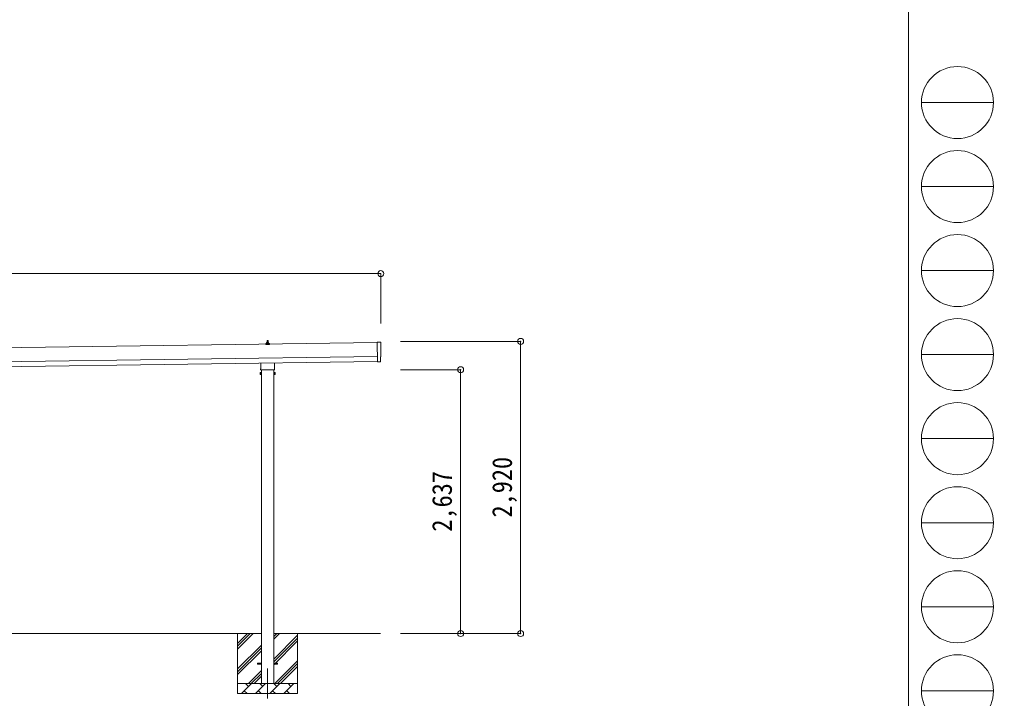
# Model space of a CAD drawing. Units: millimetres at full size, sheet at 1:60. Extents: x -16864 to 16864, y -11640 to 11640.
# Drawn here: x 7132 to 16864, y -8058 to -1270 of the extents above; entities that cross this region are included whole.
import ezdxf
from ezdxf.enums import TextEntityAlignment as Align

# ---------------------------------------------------------------- set-up
doc = ezdxf.new("R2010")
doc.units = ezdxf.units.MM
doc.header["$LTSCALE"] = 60
doc.header["$PDMODE"] = 32
doc.header["$PDSIZE"] = 60
doc.linetypes.add('CHAIN1', pattern=[8, 5, -1, 1, -1])
for name, color, linetype, lineweight in [('0-1_Defpoints', 7, 'CHAIN1', 9), ('0-2_TEXT1', 4, 'Continuous', 9), ('0-3_SHAPE', 7, 'Continuous', 9), ('0-8_TABLE1', 6, 'Continuous', 9), ('F-0', 7, 'Continuous', 9)]:
    doc.layers.add(name, color=color, linetype=linetype, lineweight=lineweight)
doc.styles.add('ＭＳ ゴシック', font='')
doc.styles.get('ＭＳ ゴシック').set_extended_font_data('MS Gothic')

msp = doc.modelspace()

# ---------------------------------------------------------------- linework, layer by layer
at = {"layer": '0-1_Defpoints'}
msp.add_line((9611.45, -7758.15), (9611.45, -8107.15), dxfattribs=at)
at = {"layer": '0-2_TEXT1'}
for p, q in [((10707.14, -4498.95), (4696.52, -4584.82)), ((9593.51, -4517.25), (9593.51, -4509.54)), ((9630.01, -4517.25), (9593.51, -4517.25)), ((9593.89, -4508.75), (9629.63, -4508.75)), ((9594.27, -4508.57), (9600.99, -4506.94)), ((9601.38, -4506.75), (9622.14, -4506.75)), ((9601.76, -4505.97), (9601.76, -4501.75)), ((9602.76, -4501.75), (9620.76, -4501.75)), ((9605.76, -4501.75), (9606.48, -4478.23)), ((9607.48, -4477.25), (9616.03, -4477.25)), ((9617.03, -4478.23), (9617.76, -4501.75)), ((9621.76, -4505.97), (9621.76, -4501.75)), ((9629.24, -4508.57), (9622.52, -4506.94)), ((9630.01, -4517.25), (9630.01, -4509.54)), ((10707.06, -4493.86), (10709.9, -4692.7)), ((10738.74, -4495.07), (10707.06, -4493.86)), ((4698.52, -4724.8), (10709.14, -4638.94)), ((4699.23, -4774.8), (10709.85, -4688.93)), ((9541.45, -4770.01), (9541.45, -4764.51)), ((9543.15, -4761.24), (9543.15, -4705.6)), ((9679.75, -4703.65), (9679.75, -4761.24)), ((9681.45, -4764.51), (9681.45, -4770.01)), ((10728.11, -4691.53), (10709.9, -4692.7)), ((10728.79, -4692.16), (10728.11, -4691.53)), ((10729.53, -4692.42), (10736.45, -4691.96)), ((9537.45, -4799.51), (9538.21, -4798.2)), ((9537.45, -4799.51), (9537.45, -4816.51)), ((9537.45, -4816.51), (9538.21, -4817.83)), ((9544.45, -4803.1), (9538.21, -4803.1)), ((9544.45, -4812.92), (9538.21, -4812.92)), ((9544.45, -4817.83), (9538.21, -4817.83)), ((9679.39, -4773.51), (9543.52, -4773.51)), ((9546.95, -4817.21), (9544.45, -4817.21)), ((9548.95, -4773.51), (9548.95, -7908.15)), ((9673.95, -7908.15), (9673.95, -4773.51)), ((9675.95, -4817.21), (9678.45, -4817.21)), ((9678.45, -4803.1), (9684.69, -4803.1)), ((9678.45, -4812.92), (9684.69, -4812.92)), ((9678.45, -4817.83), (9684.69, -4817.83)), ((9685.45, -4799.51), (9684.69, -4798.2)), ((9685.45, -4816.51), (9684.69, -4817.83)), ((9685.45, -4799.51), (9685.45, -4816.51)), ((9511.45, -7703.65), (9548.95, -7703.65)), ((9511.45, -7712.65), (9511.45, -7703.65)), ((9511.45, -7703.65), (9548.95, -7703.65)), ((9511.45, -7712.65), (9511.45, -7703.65)), ((9511.45, -7712.65), (9548.95, -7712.65)), ((9511.45, -7712.65), (9548.95, -7712.65)), ((9673.95, -7703.65), (9711.45, -7703.65)), ((9673.95, -7703.65), (9711.45, -7703.65)), ((9673.95, -7712.65), (9711.45, -7712.65)), ((9673.95, -7712.65), (9711.45, -7712.65)), ((9711.45, -7712.65), (9711.45, -7703.65)), ((9711.45, -7712.65), (9711.45, -7703.65))]:
    msp.add_line(p, q, dxfattribs=at)
for points in [[(10739.24, -4688.93), (10738.57, -4641.9), (10739.17, -4641.89)], [(9544.45, -4817.83), (9544.45, -4798.2), (9538.21, -4798.2)], [(9544.45, -4817.21), (9544.45, -4798.81), (9546.95, -4798.81)], [(9678.45, -4817.21), (9678.45, -4798.81), (9675.95, -4798.81)], [(9678.45, -4817.83), (9678.45, -4798.2), (9684.69, -4798.2)]]:
    msp.add_lwpolyline(points, dxfattribs=at)
for points in [[(9546.95, -4818.51), (9546.95, -4797.51), (9548.95, -4797.51), (9548.95, -4818.51)], [(9675.95, -4818.51), (9675.95, -4797.51), (9673.95, -4797.51), (9673.95, -4818.51)]]:
    msp.add_lwpolyline(points, close=True, dxfattribs=at)
for centre, radius, start, end in [((9594.51, -4509.54), 1, 103.62699, 180), ((9600.76, -4505.97), 1, 283.62699, 0), ((9605.84, -4502.39), 4.13, 90, 171.17633), ((9602.76, -4502.75), 1, 90, 180), ((9607.48, -4478.25), 1, 90, 178.60509), ((9615.09, -4501.75), 4.83, 133.60282, 180), ((9608.43, -4501.75), 4.83, 0, 46.39718), ((9616.03, -4478.25), 1, 1.39491, 90), ((9617.67, -4502.39), 4.13, 8.82367, 90), ((9620.76, -4502.75), 1, 0, 90), ((9622.76, -4505.97), 1, 180, 256.37301), ((9629.01, -4509.54), 1, 0, 76.37301), ((9545.45, -4764.51), 4, 125.09963, 180), ((9677.45, -4764.51), 4, 0, 54.90037), ((10729.47, -4691.42), 1, 227.3164, 273.81435), ((9541.8, -4800.65), 4.34, 145.61575, 214.38425), ((9553.69, -4808.01), 16.24, 162.41205, 197.58795), ((9541.8, -4815.37), 4.34, 145.61575, 214.38425), ((9545.45, -4770.01), 4, 180, 194.47751), ((9545.45, -4770.01), 4, 194.47751, 241.04498), ((9677.45, -4770.01), 4, 298.95502, 345.52249), ((9677.45, -4770.01), 4, 345.52249, 0), ((9669.21, -4808.01), 16.24, 342.41205, 17.58795), ((9681.11, -4800.65), 4.34, 325.61575, 34.38425), ((9681.11, -4815.37), 4.34, 325.61575, 34.38425)]:
    msp.add_arc(centre, radius, start, end, dxfattribs=at)
for centre, major_axis, ratio, start_param, end_param in [((10738.54, -4498.06), (3, -0.04), 0.99863, 6.2683889, 7.8016218), ((15504.92, -4500.4), (-4762.89, -68.04), 0.99863, 6.268406, 6.2977043), ((10739.11, -4637.49), (4.41, -0.06), 0.99863, 4.712389, 6.2976778), ((10736.24, -4688.96), (2.21, -2.04), 0.9974, 5.5252311, 7.0411395)]:
    msp.add_ellipse(centre, major_axis=major_axis, ratio=ratio, start_param=start_param, end_param=end_param, dxfattribs=at)
at = {"layer": '0-3_SHAPE'}
for p, q in [((9548.95, -7408.15), (6473.95, -7408.15)), ((9311.45, -7408.15), (9311.45, -8008.15)), ((9311.45, -7506.63), (9409.93, -7408.15)), ((9311.45, -7563.2), (9466.5, -7408.15)), ((9311.45, -7534.92), (9438.22, -7408.15)), ((9673.95, -7465.26), (9731.06, -7408.15)), ((9673.95, -7436.98), (9702.78, -7408.15)), ((10739.45, -7408.15), (9673.95, -7408.15)), ((9673.95, -7663.25), (9911.45, -7425.75)), ((9673.95, -7691.54), (9911.45, -7454.04)), ((9673.95, -7719.82), (9911.45, -7482.32)), ((9911.45, -7408.15), (9911.45, -8008.15)), ((9311.45, -7761.19), (9548.95, -7523.69)), ((9311.45, -7789.48), (9548.95, -7551.98)), ((9311.45, -7817.76), (9548.95, -7580.26)), ((9683.61, -7908.15), (9911.45, -7680.31)), ((9419.05, -7908.15), (9548.95, -7778.25)), ((9711.89, -7908.15), (9911.45, -7708.59)), ((9740.18, -7908.15), (9911.45, -7736.88)), ((9447.34, -7908.15), (9548.95, -7806.54)), ((9475.62, -7908.15), (9548.95, -7834.82)), ((9311.45, -7908.15), (9911.45, -7908.15)), ((9349.32, -8008.15), (9449.32, -7908.15)), ((9377.87, -7979.6), (9406.43, -8008.15)), ((9420.77, -7936.71), (9392.21, -7908.15)), ((9490.74, -8008.15), (9590.74, -7908.15)), ((9519.29, -7979.6), (9547.85, -8008.15)), ((9562.19, -7936.71), (9533.63, -7908.15)), ((9632.16, -8008.15), (9732.16, -7908.15)), ((9660.72, -7979.6), (9689.27, -8008.15)), ((9703.61, -7936.71), (9675.06, -7908.15)), ((9773.58, -8008.15), (9873.58, -7908.15)), ((9802.14, -7979.6), (9830.69, -8008.15)), ((9845.03, -7936.71), (9816.48, -7908.15)), ((9911.45, -8008.15), (9311.45, -8008.15))]:
    msp.add_line(p, q, dxfattribs=at)
at = {"layer": '0-8_TABLE1'}
for p, q in [((10742.45, -3810.51), (-1116.55, -3810.51)), ((10742.45, -3810.51), (10742.45, -4310.51)), ((12139.45, -4488.05), (10939.45, -4488.05)), ((12139.45, -7408.15), (12139.45, -4488.05)), ((11539.45, -4771.01), (10939.45, -4771.01)), ((11539.45, -4771.01), (11539.45, -7408.15)), ((12139.45, -7408.15), (10939.45, -7408.15))]:
    msp.add_line(p, q, dxfattribs=at)
for p in [(10742.45, -3810.51), (12139.45, -4488.05), (11539.45, -4771.01), (11539.45, -7408.15), (12139.45, -7408.15)]:
    msp.add_point(p, dxfattribs=at)
at = {"layer": 'F-0', "color": 5, "lineweight": 5}
msp.add_line((16015.88, 11640), (16015.88, -11640), dxfattribs=at)
at = {"layer": 'F-0', "color": 4}
for p, q in [((16144.11, -2100), (16864.12, -2100)), ((16144.11, -2940), (16864.12, -2940)), ((16144.11, -3780), (16864.12, -3780)), ((16144.11, -4620), (16864.12, -4620)), ((16144.11, -5460), (16864.12, -5460)), ((16144.11, -6300), (16864.12, -6300)), ((16144.11, -7140), (16864.12, -7140)), ((16144.11, -7980), (16864.12, -7980))]:
    msp.add_line(p, q, dxfattribs=at)
for centre in [(16504.11, -2100), (16504.11, -2940), (16504.11, -3780), (16504.11, -4620), (16504.11, -5460), (16504.11, -6300), (16504.11, -7140), (16504.11, -7980)]:
    msp.add_circle(centre, 360, dxfattribs=at)

# ---------------------------------------------------------------- texts
at = {"layer": '0-8_TABLE1', "color": 7, "style": 'ＭＳ ゴシック', "width": 0.9}
for s, p in [('2,920', (12111.95, -6248.1)), ('2,637', (11511.95, -6389.58))]:
    msp.add_text(s, height=197.9, rotation=90, dxfattribs=at).set_placement(p, align=Align.BOTTOM_LEFT)

doc.saveas('drawing.dxf')
